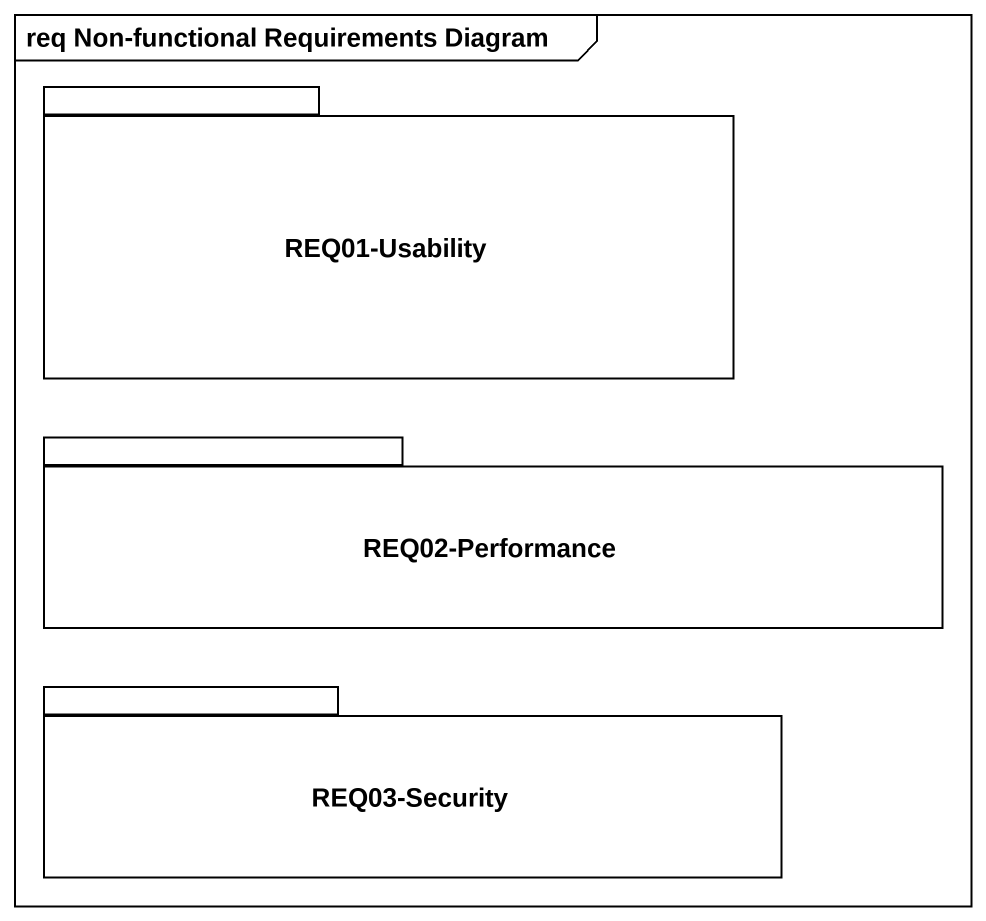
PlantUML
@startuml
mainframe req Non-functional Requirements Diagram
package "REQ01-Usability" as REQ01_Usability {
}
package "REQ02-Performance" as REQ02_Performance {
}
package "REQ03-Security" as REQ03_Security {
}
@enduml
